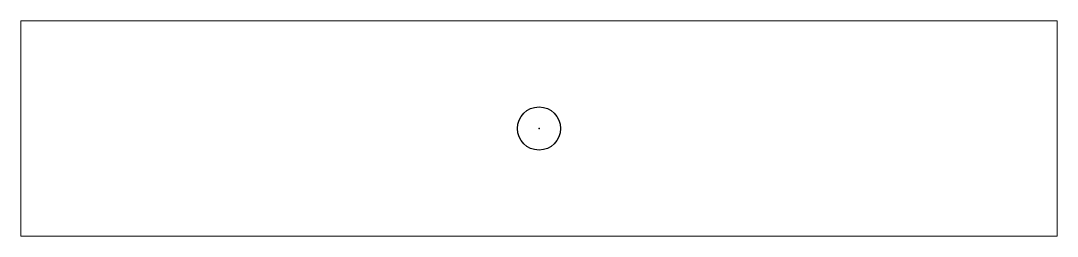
# Model space of a CAD drawing. Extents: x 0 to 12, y 0 to 2.5.
import ezdxf

# ---------------------------------------------------------------- set-up
doc = ezdxf.new("R2010")
doc.units = 0
doc.header["$PDMODE"] = 32
doc.header["$PDSIZE"] = 0.5

msp = doc.modelspace()

# ---------------------------------------------------------------- linework, layer by layer
at = {"linetype": 'Continuous', "lineweight": 13}
msp.add_lwpolyline([(0, 0), (12, 0), (12, 2.5), (0, 2.5)], close=True, dxfattribs=at)
msp.add_point((6, 1.25))

doc.saveas('drawing.dxf')
